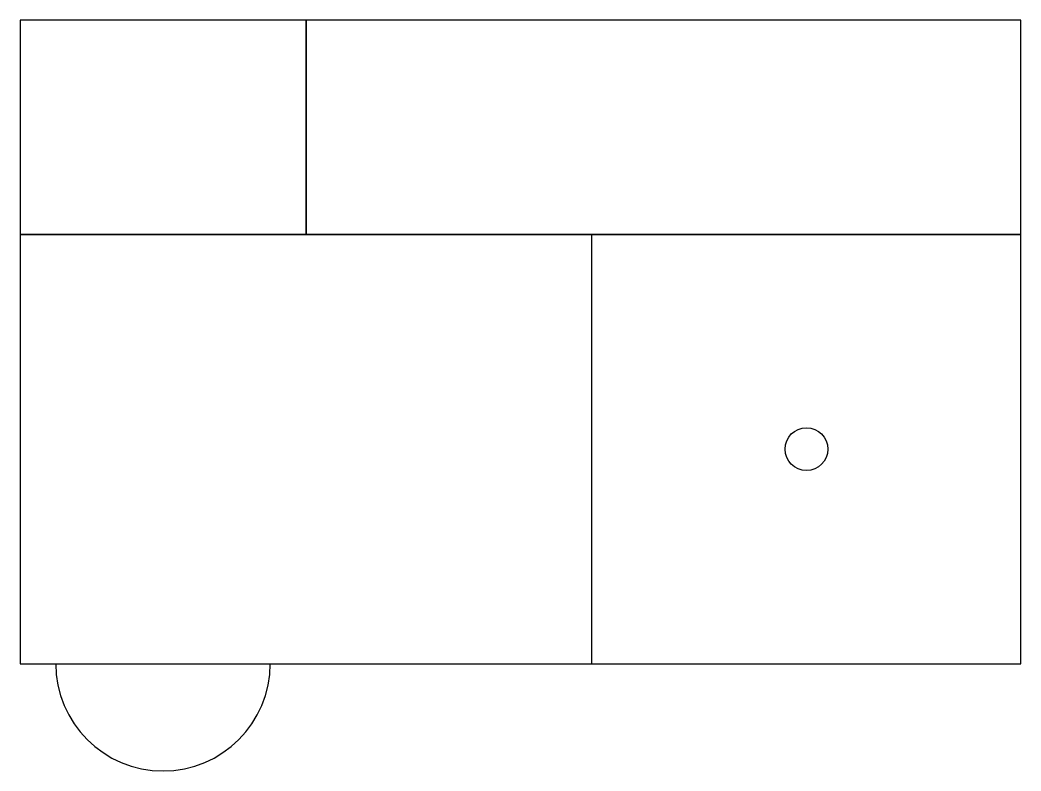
# Model space of a CAD drawing. Header units: metres. Extents: x 0 to 14, y -1.5 to 9.
import ezdxf

# ---------------------------------------------------------------- set-up
doc = ezdxf.new("R2010")
doc.units = ezdxf.units.M
doc.layers.add('WALLS', color=7, linetype='Continuous')

msp = doc.modelspace()

# ---------------------------------------------------------------- linework, layer by layer
at = {"layer": 'WALLS'}
for p, q in [((4, 9), (0, 9)), ((0, 9), (0, 6)), ((4, 6), (4, 9)), ((14, 9), (4, 9)), ((4, 9), (4, 6)), ((14, 6), (14, 9)), ((8, 6), (0, 6)), ((0, 6), (0, 0)), ((0, 6), (4, 6)), ((4, 6), (14, 6)), ((8, 0), (8, 6)), ((8, 3.5), (8, 6)), ((8, 0), (8, 2.5)), ((0, 0), (8, 0))]:
    msp.add_line(p, q, dxfattribs=at)
msp.add_lwpolyline([(8, 0), (14, 0), (14, 6), (8, 6)], dxfattribs=at)
msp.add_circle((11, 3), 0.3, dxfattribs=at)
msp.add_arc((2, 0), 1.5, 180, 360, dxfattribs=at)

doc.saveas('drawing.dxf')
